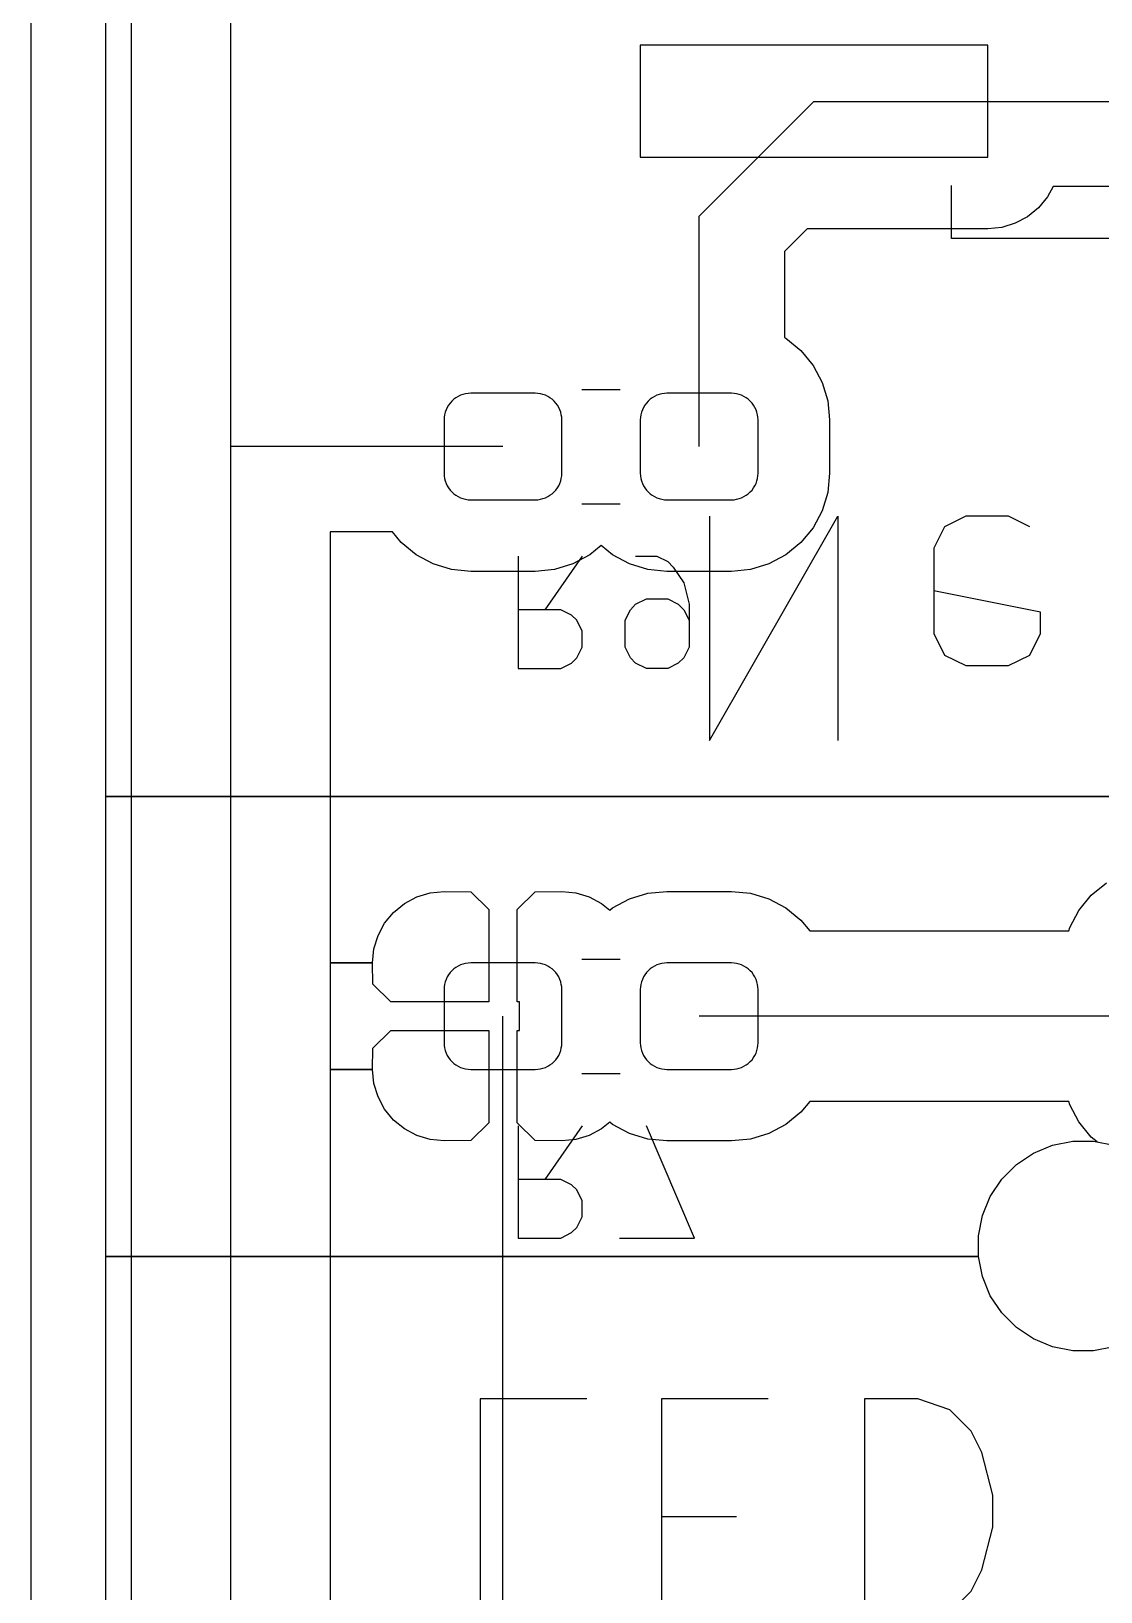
# Model space of a CAD drawing. Extents: x 169 to 33241, y 66 to 35500.
# Drawn here: x 1744 to 5500, y 24479 to 29958 of the extents above; entities that cross this region are included whole.
import ezdxf

# ---------------------------------------------------------------- set-up
doc = ezdxf.new("R2010")
doc.units = 0

msp = doc.modelspace()

# ---------------------------------------------------------------- linework, layer by layer
at = {"layer": 'Layer 1'}
for p, q in [((1744, 16818), (1744, 33500)), ((2004.78, 33444.8), (2004.78, 16989.4)), ((2004.78, 32112.1), (2004.78, 27270.8)), ((2096.51, 28517.1), (2096.51, 31182.9)), ((2444, 31200), (2444, 28500)), ((5103.21, 29909.4), (3882.73, 29909.4)), ((3882.73, 29909.4), (3882.73, 29515.7)), ((5103.21, 29909.4), (3882.73, 29909.4)), ((3882.73, 29909.4), (3882.73, 29515.7)), ((5103.21, 29515.7), (5103.21, 29909.4)), ((5103.21, 29515.7), (5103.21, 29909.4)), ((4089, 29309), (4492, 29712)), ((4492, 29712), (5201, 29712)), ((5201, 29712), (7996, 29712)), ((3882.73, 29515.7), (5103.21, 29515.7)), ((3882.73, 29515.7), (5103.21, 29515.7)), ((4975, 29230), (4975, 29417)), ((5312.08, 29376.2), (5280.84, 29338.1)), ((5331.96, 29413.4), (5312.08, 29376.2)), ((7157.91, 29413.4), (5331.96, 29413.4)), ((5280.84, 29338.1), (5242.77, 29306.9)), ((4089, 28500), (4089, 29309)), ((4468.06, 29264.5), (4388.64, 29185.1)), ((5103.21, 29264.5), (4468.06, 29264.5)), ((5152.21, 29269.4), (5103.21, 29264.5)), ((5199.34, 29283.7), (5152.21, 29269.4)), ((5242.77, 29306.9), (5199.34, 29283.7)), ((7514, 29230), (4975, 29230)), ((4388.64, 29185.1), (4388.64, 28883.1)), ((4388.64, 28883.1), (4394.13, 28880.1)), ((4394.13, 28880.1), (4446.36, 28837.3)), ((4446.36, 28837.3), (4489.23, 28785)), ((4489.23, 28785), (4521.09, 28725.4)), ((4521.09, 28725.4), (4540.71, 28660.8)), ((3221.14, 28659.6), (3214.98, 28652.8)), ((3221.14, 28659.6), (3214.98, 28652.8)), ((3227.94, 28665.8), (3221.14, 28659.6)), ((3227.94, 28665.8), (3221.14, 28659.6)), ((3235.31, 28671.2), (3227.94, 28665.8)), ((3235.31, 28671.2), (3227.94, 28665.8)), ((3243.18, 28676), (3235.31, 28671.2)), ((3243.18, 28676), (3235.31, 28671.2)), ((3251.48, 28679.9), (3243.18, 28676)), ((3251.48, 28679.9), (3243.18, 28676)), ((3260.12, 28683), (3251.48, 28679.9)), ((3260.12, 28683), (3251.48, 28679.9)), ((3269.02, 28685.2), (3260.12, 28683)), ((3269.02, 28685.2), (3260.12, 28683)), ((3278.1, 28686.6), (3269.02, 28685.2)), ((3278.1, 28686.6), (3269.02, 28685.2)), ((3287.26, 28687), (3278.1, 28686.6)), ((3287.26, 28687), (3278.1, 28686.6)), ((3513.64, 28687), (3287.26, 28687)), ((3513.64, 28687), (3287.26, 28687)), ((3522.8, 28686.6), (3513.64, 28687)), ((3522.8, 28686.6), (3513.64, 28687)), ((3531.88, 28685.2), (3522.8, 28686.6)), ((3531.88, 28685.2), (3522.8, 28686.6)), ((3540.78, 28683), (3531.88, 28685.2)), ((3540.78, 28683), (3531.88, 28685.2)), ((3549.42, 28679.9), (3540.78, 28683)), ((3549.42, 28679.9), (3540.78, 28683)), ((3557.72, 28676), (3549.42, 28679.9)), ((3557.72, 28676), (3549.42, 28679.9)), ((3565.59, 28671.2), (3557.72, 28676)), ((3565.59, 28671.2), (3557.72, 28676)), ((3572.96, 28665.8), (3565.59, 28671.2)), ((3572.96, 28665.8), (3565.59, 28671.2)), ((3579.76, 28659.6), (3572.96, 28665.8)), ((3579.76, 28659.6), (3572.96, 28665.8)), ((3585.92, 28652.8), (3579.76, 28659.6)), ((3585.92, 28652.8), (3579.76, 28659.6)), ((3677, 28700), (3812, 28700)), ((3910.12, 28659.6), (3903.96, 28652.8)), ((3910.12, 28659.6), (3903.96, 28652.8)), ((3916.92, 28665.8), (3910.12, 28659.6)), ((3916.92, 28665.8), (3910.12, 28659.6)), ((3924.29, 28671.2), (3916.92, 28665.8)), ((3924.29, 28671.2), (3916.92, 28665.8)), ((3932.16, 28676), (3924.29, 28671.2)), ((3932.16, 28676), (3924.29, 28671.2)), ((3940.46, 28679.9), (3932.16, 28676)), ((3940.46, 28679.9), (3932.16, 28676)), ((3949.09, 28683), (3940.46, 28679.9)), ((3949.09, 28683), (3940.46, 28679.9)), ((3958, 28685.2), (3949.09, 28683)), ((3958, 28685.2), (3949.09, 28683)), ((3967.07, 28686.6), (3958, 28685.2)), ((3967.07, 28686.6), (3958, 28685.2)), ((3976.24, 28687), (3967.07, 28686.6)), ((3976.24, 28687), (3967.07, 28686.6)), ((4202.62, 28687), (3976.24, 28687)), ((4202.62, 28687), (3976.24, 28687)), ((4211.78, 28686.6), (4202.62, 28687)), ((4211.78, 28686.6), (4202.62, 28687)), ((4220.86, 28685.2), (4211.78, 28686.6)), ((4220.86, 28685.2), (4211.78, 28686.6)), ((4229.76, 28683), (4220.86, 28685.2)), ((4229.76, 28683), (4220.86, 28685.2)), ((4238.4, 28679.9), (4229.76, 28683)), ((4238.4, 28679.9), (4229.76, 28683)), ((4246.69, 28676), (4238.4, 28679.9)), ((4246.69, 28676), (4238.4, 28679.9)), ((4254.56, 28671.2), (4246.69, 28676)), ((4254.56, 28671.2), (4246.69, 28676)), ((4261.93, 28665.8), (4254.56, 28671.2)), ((4261.93, 28665.8), (4254.56, 28671.2)), ((4268.73, 28659.6), (4261.93, 28665.8)), ((4268.73, 28659.6), (4261.93, 28665.8)), ((4274.89, 28652.8), (4268.73, 28659.6)), ((4274.89, 28652.8), (4268.73, 28659.6)), ((4540.71, 28660.8), (4547.33, 28593.5)), ((3194.21, 28602.7), (3193.76, 28593.5)), ((3194.21, 28602.7), (3193.76, 28593.5)), ((3195.55, 28611.7), (3194.21, 28602.7)), ((3195.55, 28611.7), (3194.21, 28602.7)), ((3197.78, 28620.6), (3195.55, 28611.7)), ((3197.78, 28620.6), (3195.55, 28611.7)), ((3200.87, 28629.3), (3197.78, 28620.6)), ((3200.87, 28629.3), (3197.78, 28620.6)), ((3204.8, 28637.6), (3200.87, 28629.3)), ((3204.8, 28637.6), (3200.87, 28629.3)), ((3209.52, 28645.5), (3204.8, 28637.6)), ((3209.52, 28645.5), (3204.8, 28637.6)), ((3214.98, 28652.8), (3209.52, 28645.5)), ((3214.98, 28652.8), (3209.52, 28645.5)), ((3591.38, 28645.5), (3585.92, 28652.8)), ((3591.38, 28645.5), (3585.92, 28652.8)), ((3596.1, 28637.6), (3591.38, 28645.5)), ((3596.1, 28637.6), (3591.38, 28645.5)), ((3600.03, 28629.3), (3596.1, 28637.6)), ((3600.03, 28629.3), (3596.1, 28637.6)), ((3603.12, 28620.6), (3600.03, 28629.3)), ((3603.12, 28620.6), (3600.03, 28629.3)), ((3605.35, 28611.7), (3603.12, 28620.6)), ((3605.35, 28611.7), (3603.12, 28620.6)), ((3606.69, 28602.7), (3605.35, 28611.7)), ((3606.69, 28602.7), (3605.35, 28611.7)), ((3607.14, 28593.5), (3606.69, 28602.7)), ((3607.14, 28593.5), (3606.69, 28602.7)), ((3883.18, 28602.7), (3882.73, 28593.5)), ((3883.18, 28602.7), (3882.73, 28593.5)), ((3884.53, 28611.7), (3883.18, 28602.7)), ((3884.53, 28611.7), (3883.18, 28602.7)), ((3886.76, 28620.6), (3884.53, 28611.7)), ((3886.76, 28620.6), (3884.53, 28611.7)), ((3889.85, 28629.3), (3886.76, 28620.6)), ((3889.85, 28629.3), (3886.76, 28620.6)), ((3893.77, 28637.6), (3889.85, 28629.3)), ((3893.77, 28637.6), (3889.85, 28629.3)), ((3898.49, 28645.5), (3893.77, 28637.6)), ((3898.49, 28645.5), (3893.77, 28637.6)), ((3903.96, 28652.8), (3898.49, 28645.5)), ((3903.96, 28652.8), (3898.49, 28645.5)), ((4280.36, 28645.5), (4274.89, 28652.8)), ((4280.36, 28645.5), (4274.89, 28652.8)), ((4285.08, 28637.6), (4280.36, 28645.5)), ((4285.08, 28637.6), (4280.36, 28645.5)), ((4289, 28629.3), (4285.08, 28637.6)), ((4289, 28629.3), (4285.08, 28637.6)), ((4292.09, 28620.6), (4289, 28629.3)), ((4292.09, 28620.6), (4289, 28629.3)), ((4294.32, 28611.7), (4292.09, 28620.6)), ((4294.32, 28611.7), (4292.09, 28620.6)), ((4295.67, 28602.7), (4294.32, 28611.7)), ((4295.67, 28602.7), (4294.32, 28611.7)), ((4296.12, 28593.5), (4295.67, 28602.7)), ((4296.12, 28593.5), (4295.67, 28602.7)), ((3193.76, 28593.5), (3193.76, 28406.5)), ((3193.76, 28593.5), (3193.76, 28406.5)), ((3607.14, 28406.5), (3607.14, 28593.5)), ((3607.14, 28406.5), (3607.14, 28593.5)), ((3882.73, 28593.5), (3882.73, 28406.5)), ((3882.73, 28593.5), (3882.73, 28406.5)), ((4296.12, 28406.5), (4296.12, 28593.5)), ((4296.12, 28406.5), (4296.12, 28593.5)), ((4547.33, 28593.5), (4547.33, 28406.5)), ((2096.51, 19617.1), (2096.51, 28517.1)), ((2096.51, 28517.1), (2096.51, 28517.1)), ((3193, 28500), (2444, 28500)), ((2444, 28500), (2444, 19600)), ((3400, 28500), (3193, 28500)), ((3193.76, 28406.5), (3194.21, 28397.3)), ((3193.76, 28406.5), (3194.21, 28397.3)), ((3194.21, 28397.3), (3195.55, 28388.3)), ((3194.21, 28397.3), (3195.55, 28388.3)), ((3195.55, 28388.3), (3197.78, 28379.4)), ((3195.55, 28388.3), (3197.78, 28379.4)), ((3603.12, 28379.4), (3605.35, 28388.3)), ((3603.12, 28379.4), (3605.35, 28388.3)), ((3605.35, 28388.3), (3606.69, 28397.3)), ((3605.35, 28388.3), (3606.69, 28397.3)), ((3606.69, 28397.3), (3607.14, 28406.5)), ((3606.69, 28397.3), (3607.14, 28406.5)), ((3882.73, 28406.5), (3883.18, 28397.3)), ((3882.73, 28406.5), (3883.18, 28397.3)), ((3883.18, 28397.3), (3884.53, 28388.3)), ((3883.18, 28397.3), (3884.53, 28388.3)), ((3884.53, 28388.3), (3886.76, 28379.4)), ((3884.53, 28388.3), (3886.76, 28379.4)), ((4292.09, 28379.4), (4294.32, 28388.3)), ((4292.09, 28379.4), (4294.32, 28388.3)), ((4294.32, 28388.3), (4295.67, 28397.3)), ((4294.32, 28388.3), (4295.67, 28397.3)), ((4295.67, 28397.3), (4296.12, 28406.5)), ((4295.67, 28397.3), (4296.12, 28406.5)), ((4547.33, 28406.5), (4540.71, 28339.2)), ((3197.78, 28379.4), (3200.87, 28370.7)), ((3197.78, 28379.4), (3200.87, 28370.7)), ((3200.87, 28370.7), (3204.8, 28362.4)), ((3200.87, 28370.7), (3204.8, 28362.4)), ((3204.8, 28362.4), (3209.52, 28354.5)), ((3204.8, 28362.4), (3209.52, 28354.5)), ((3209.52, 28354.5), (3214.98, 28347.2)), ((3209.52, 28354.5), (3214.98, 28347.2)), ((3214.98, 28347.2), (3221.14, 28340.4)), ((3214.98, 28347.2), (3221.14, 28340.4)), ((3221.14, 28340.4), (3227.94, 28334.2)), ((3221.14, 28340.4), (3227.94, 28334.2)), ((3227.94, 28334.2), (3235.31, 28328.8)), ((3227.94, 28334.2), (3235.31, 28328.8)), ((3235.31, 28328.8), (3243.18, 28324)), ((3235.31, 28328.8), (3243.18, 28324)), ((3557.72, 28324), (3565.59, 28328.8)), ((3557.72, 28324), (3565.59, 28328.8)), ((3565.59, 28328.8), (3572.96, 28334.2)), ((3565.59, 28328.8), (3572.96, 28334.2)), ((3572.96, 28334.2), (3579.76, 28340.4)), ((3572.96, 28334.2), (3579.76, 28340.4)), ((3579.76, 28340.4), (3585.92, 28347.2)), ((3579.76, 28340.4), (3585.92, 28347.2)), ((3585.92, 28347.2), (3591.38, 28354.5)), ((3585.92, 28347.2), (3591.38, 28354.5)), ((3591.38, 28354.5), (3596.1, 28362.4)), ((3591.38, 28354.5), (3596.1, 28362.4)), ((3596.1, 28362.4), (3600.03, 28370.7)), ((3596.1, 28362.4), (3600.03, 28370.7)), ((3600.03, 28370.7), (3603.12, 28379.4)), ((3600.03, 28370.7), (3603.12, 28379.4)), ((3886.76, 28379.4), (3889.85, 28370.7)), ((3886.76, 28379.4), (3889.85, 28370.7)), ((3889.85, 28370.7), (3893.77, 28362.4)), ((3889.85, 28370.7), (3893.77, 28362.4)), ((3893.77, 28362.4), (3898.49, 28354.5)), ((3893.77, 28362.4), (3898.49, 28354.5)), ((3898.49, 28354.5), (3903.96, 28347.2)), ((3898.49, 28354.5), (3903.96, 28347.2)), ((3903.96, 28347.2), (3910.12, 28340.4)), ((3903.96, 28347.2), (3910.12, 28340.4)), ((3910.12, 28340.4), (3916.92, 28334.2)), ((3910.12, 28340.4), (3916.92, 28334.2)), ((3916.92, 28334.2), (3924.29, 28328.8)), ((3916.92, 28334.2), (3924.29, 28328.8)), ((3924.29, 28328.8), (3932.16, 28324)), ((3924.29, 28328.8), (3932.16, 28324)), ((4246.69, 28324), (4254.56, 28328.8)), ((4246.69, 28324), (4254.56, 28328.8)), ((4254.56, 28328.8), (4261.93, 28334.2)), ((4254.56, 28328.8), (4261.93, 28334.2)), ((4261.93, 28334.2), (4268.73, 28340.4)), ((4261.93, 28334.2), (4268.73, 28340.4)), ((4268.73, 28340.4), (4274.89, 28347.2)), ((4268.73, 28340.4), (4274.89, 28347.2)), ((4274.89, 28347.2), (4280.36, 28354.5)), ((4274.89, 28347.2), (4280.36, 28354.5)), ((4280.36, 28354.5), (4285.08, 28362.4)), ((4280.36, 28354.5), (4285.08, 28362.4)), ((4285.08, 28362.4), (4289, 28370.7)), ((4285.08, 28362.4), (4289, 28370.7)), ((4289, 28370.7), (4292.09, 28379.4)), ((4289, 28370.7), (4292.09, 28379.4)), ((4540.71, 28339.2), (4521.09, 28274.6)), ((3243.18, 28324), (3251.48, 28320.1)), ((3243.18, 28324), (3251.48, 28320.1)), ((3251.48, 28320.1), (3260.12, 28317)), ((3251.48, 28320.1), (3260.12, 28317)), ((3260.12, 28317), (3269.02, 28314.8)), ((3260.12, 28317), (3269.02, 28314.8)), ((3269.02, 28314.8), (3278.1, 28313.4)), ((3269.02, 28314.8), (3278.1, 28313.4)), ((3278.1, 28313.4), (3287.26, 28313)), ((3278.1, 28313.4), (3287.26, 28313)), ((3287.26, 28313), (3513.64, 28313)), ((3287.26, 28313), (3513.64, 28313)), ((3513.64, 28313), (3522.8, 28313.4)), ((3513.64, 28313), (3522.8, 28313.4)), ((3522.8, 28313.4), (3531.88, 28314.8)), ((3522.8, 28313.4), (3531.88, 28314.8)), ((3531.88, 28314.8), (3540.78, 28317)), ((3531.88, 28314.8), (3540.78, 28317)), ((3540.78, 28317), (3549.42, 28320.1)), ((3540.78, 28317), (3549.42, 28320.1)), ((3549.42, 28320.1), (3557.72, 28324)), ((3549.42, 28320.1), (3557.72, 28324)), ((3677, 28299), (3812, 28299)), ((3932.16, 28324), (3940.46, 28320.1)), ((3932.16, 28324), (3940.46, 28320.1)), ((3940.46, 28320.1), (3949.09, 28317)), ((3940.46, 28320.1), (3949.09, 28317)), ((3949.09, 28317), (3958, 28314.8)), ((3949.09, 28317), (3958, 28314.8)), ((3958, 28314.8), (3967.07, 28313.4)), ((3958, 28314.8), (3967.07, 28313.4)), ((3967.07, 28313.4), (3976.24, 28313)), ((3967.07, 28313.4), (3976.24, 28313)), ((3976.24, 28313), (4202.62, 28313)), ((3976.24, 28313), (4202.62, 28313)), ((4202.62, 28313), (4211.78, 28313.4)), ((4202.62, 28313), (4211.78, 28313.4)), ((4211.78, 28313.4), (4220.86, 28314.8)), ((4211.78, 28313.4), (4220.86, 28314.8)), ((4220.86, 28314.8), (4229.76, 28317)), ((4220.86, 28314.8), (4229.76, 28317)), ((4229.76, 28317), (4238.4, 28320.1)), ((4229.76, 28317), (4238.4, 28320.1)), ((4238.4, 28320.1), (4246.69, 28324)), ((4238.4, 28320.1), (4246.69, 28324)), ((4521.09, 28274.6), (4489.23, 28215)), ((4126, 28256), (4126, 27468)), ((4126, 27468), (4576, 28256)), ((4576, 28256), (4576, 27468)), ((4951, 28218), (4913, 28143)), ((5026, 28256), (4951, 28218)), ((5176, 28256), (5026, 28256)), ((5251, 28218), (5176, 28256)), ((3012.29, 28200.8), (2793.36, 28200.8)), ((2793.36, 28200.8), (2793.36, 26687)), ((3043.51, 28162.7), (3012.29, 28200.8)), ((4489.23, 28215), (4446.36, 28162.7)), ((3095.75, 28119.9), (3043.51, 28162.7)), ((3155.34, 28088), (3095.75, 28119.9)), ((3454, 28115), (3454, 27721)), ((3679, 28115), (3548, 27927)), ((3705.15, 28119.9), (3645.56, 28088)), ((3744.94, 28152.5), (3705.15, 28119.9)), ((3784.72, 28119.9), (3744.94, 28152.5)), ((3844.32, 28088), (3784.72, 28119.9)), ((3866, 28115), (3941, 28115)), ((3941, 28115), (3979, 28096)), ((4394.13, 28119.9), (4334.53, 28088)), ((4446.36, 28162.7), (4394.13, 28119.9)), ((4913, 28143), (4913, 27843)), ((3220.01, 28068.4), (3155.34, 28088)), ((3287.26, 28061.8), (3220.01, 28068.4)), ((3513.64, 28061.8), (3287.26, 28061.8)), ((3580.89, 28068.4), (3513.64, 28061.8)), ((3645.56, 28088), (3580.89, 28068.4)), ((3908.99, 28068.4), (3844.32, 28088)), ((3976.24, 28061.8), (3908.99, 28068.4)), ((4202.62, 28061.8), (3976.24, 28061.8)), ((3979, 28096), (3998, 28077)), ((3998, 28077), (4035, 28021)), ((4269.87, 28068.4), (4202.62, 28061.8)), ((4334.53, 28088), (4269.87, 28068.4)), ((4035, 28021), (4054, 27946)), ((3848, 27927), (3866, 27946)), ((3866, 27946), (3904, 27965)), ((3904, 27965), (3979, 27965)), ((3979, 27965), (4016, 27946)), ((4016, 27946), (4035, 27927)), ((4054, 27946), (4054, 27796)), ((5288, 27918), (4913, 27993)), ((3604, 27927), (3454, 27927)), ((3641, 27908), (3604, 27927)), ((3660, 27890), (3641, 27908)), ((3679, 27852), (3660, 27890)), ((3829, 27890), (3848, 27927)), ((3829, 27796), (3829, 27890)), ((4035, 27927), (4054, 27890)), ((5288, 27843), (5288, 27918)), ((3679, 27796), (3679, 27852)), ((4913, 27843), (4951, 27768)), ((5251, 27768), (5288, 27843)), ((3660, 27758), (3679, 27796)), ((3848, 27758), (3829, 27796)), ((4054, 27796), (4035, 27758)), ((3604, 27721), (3641, 27740)), ((3641, 27740), (3660, 27758)), ((3866, 27740), (3848, 27758)), ((3904, 27721), (3866, 27740)), ((4016, 27740), (3979, 27721)), ((4035, 27758), (4016, 27740)), ((4951, 27768), (5026, 27731)), ((5026, 27731), (5176, 27731)), ((5176, 27731), (5251, 27768)), ((3454, 27721), (3604, 27721)), ((3979, 27721), (3904, 27721)), ((2004.78, 27270.8), (6683.91, 27270.8)), ((6683.91, 27270.8), (2004.78, 27270.8)), ((2004.78, 27270.8), (2004.78, 25656.7)), ((5466.21, 26924.4), (5519.2, 26967.9)), ((3054.19, 26895.9), (3097.62, 26919.1)), ((3097.62, 26919.1), (3144.75, 26933.4)), ((3144.75, 26933.4), (3193.76, 26938.2)), ((3193.76, 26938.2), (3287.95, 26937)), ((3287.95, 26937), (3350.45, 26874.5)), ((3450.45, 26874.5), (3512.95, 26937)), ((3512.95, 26937), (3607.14, 26938.2)), ((3607.14, 26938.2), (3656.15, 26933.4)), ((3656.15, 26933.4), (3703.28, 26919.1)), ((3703.28, 26919.1), (3746.71, 26895.9)), ((3784.72, 26880.1), (3844.32, 26912)), ((3844.32, 26912), (3908.99, 26931.6)), ((3908.99, 26931.6), (3976.24, 26938.2)), ((3976.24, 26938.2), (4202.62, 26938.2)), ((4202.62, 26938.2), (4269.87, 26931.6)), ((4269.87, 26931.6), (4334.53, 26912)), ((4334.53, 26912), (4394.13, 26880.1)), ((5422.73, 26871.4), (5466.21, 26924.4)), ((2984.88, 26826.6), (3016.13, 26864.6)), ((3016.13, 26864.6), (3054.19, 26895.9)), ((3350.45, 26874.5), (3350.45, 26550)), ((3450.45, 26550), (3450.45, 26874.5)), ((3746.71, 26895.9), (3775.32, 26872.4)), ((3775.32, 26872.4), (3784.72, 26880.1)), ((4394.13, 26880.1), (4446.36, 26837.3)), ((5390.42, 26811), (5422.73, 26871.4)), ((2961.67, 26783.1), (2984.88, 26826.6)), ((4446.36, 26837.3), (4477.58, 26799.2)), ((4477.58, 26799.2), (5386.86, 26799.2)), ((5386.86, 26799.2), (5390.42, 26811)), ((2947.37, 26736), (2961.67, 26783.1)), ((2793.36, 26687), (2942.55, 26687)), ((2942.55, 26687), (2793.36, 26687)), ((2793.36, 26687), (2793.36, 26313)), ((2942.55, 26687), (2947.37, 26736)), ((2943.76, 26612.5), (2942.55, 26687)), ((3269.02, 26685.2), (3260.12, 26683)), ((3269.02, 26685.2), (3260.12, 26683)), ((3278.1, 26686.6), (3269.02, 26685.2)), ((3278.1, 26686.6), (3269.02, 26685.2)), ((3287.26, 26687), (3278.1, 26686.6)), ((3287.26, 26687), (3278.1, 26686.6)), ((3513.64, 26687), (3287.26, 26687)), ((3513.64, 26687), (3287.26, 26687)), ((3522.8, 26686.6), (3513.64, 26687)), ((3522.8, 26686.6), (3513.64, 26687)), ((3531.88, 26685.2), (3522.8, 26686.6)), ((3531.88, 26685.2), (3522.8, 26686.6)), ((3540.78, 26683), (3531.88, 26685.2)), ((3540.78, 26683), (3531.88, 26685.2)), ((3677, 26700), (3812, 26700)), ((3958, 26685.2), (3949.09, 26683)), ((3958, 26685.2), (3949.09, 26683)), ((3967.07, 26686.6), (3958, 26685.2)), ((3967.07, 26686.6), (3958, 26685.2)), ((3976.24, 26687), (3967.07, 26686.6)), ((3976.24, 26687), (3967.07, 26686.6)), ((4202.62, 26687), (3976.24, 26687)), ((4202.62, 26687), (3976.24, 26687)), ((4211.78, 26686.6), (4202.62, 26687)), ((4211.78, 26686.6), (4202.62, 26687)), ((4220.86, 26685.2), (4211.78, 26686.6)), ((4220.86, 26685.2), (4211.78, 26686.6)), ((4229.76, 26683), (4220.86, 26685.2)), ((4229.76, 26683), (4220.86, 26685.2)), ((3200.87, 26629.3), (3197.78, 26620.6)), ((3200.87, 26629.3), (3197.78, 26620.6)), ((3204.8, 26637.6), (3200.87, 26629.3)), ((3204.8, 26637.6), (3200.87, 26629.3)), ((3209.52, 26645.5), (3204.8, 26637.6)), ((3209.52, 26645.5), (3204.8, 26637.6)), ((3214.98, 26652.8), (3209.52, 26645.5)), ((3214.98, 26652.8), (3209.52, 26645.5)), ((3221.14, 26659.6), (3214.98, 26652.8)), ((3221.14, 26659.6), (3214.98, 26652.8)), ((3227.94, 26665.8), (3221.14, 26659.6)), ((3227.94, 26665.8), (3221.14, 26659.6)), ((3235.31, 26671.2), (3227.94, 26665.8)), ((3235.31, 26671.2), (3227.94, 26665.8)), ((3243.18, 26676), (3235.31, 26671.2)), ((3243.18, 26676), (3235.31, 26671.2)), ((3251.48, 26679.9), (3243.18, 26676)), ((3251.48, 26679.9), (3243.18, 26676)), ((3260.12, 26683), (3251.48, 26679.9)), ((3260.12, 26683), (3251.48, 26679.9)), ((3549.42, 26679.9), (3540.78, 26683)), ((3549.42, 26679.9), (3540.78, 26683)), ((3557.72, 26676), (3549.42, 26679.9)), ((3557.72, 26676), (3549.42, 26679.9)), ((3565.59, 26671.2), (3557.72, 26676)), ((3565.59, 26671.2), (3557.72, 26676)), ((3572.96, 26665.8), (3565.59, 26671.2)), ((3572.96, 26665.8), (3565.59, 26671.2)), ((3579.76, 26659.6), (3572.96, 26665.8)), ((3579.76, 26659.6), (3572.96, 26665.8)), ((3585.92, 26652.8), (3579.76, 26659.6)), ((3585.92, 26652.8), (3579.76, 26659.6)), ((3591.38, 26645.5), (3585.92, 26652.8)), ((3591.38, 26645.5), (3585.92, 26652.8)), ((3596.1, 26637.6), (3591.38, 26645.5)), ((3596.1, 26637.6), (3591.38, 26645.5)), ((3600.03, 26629.3), (3596.1, 26637.6)), ((3600.03, 26629.3), (3596.1, 26637.6)), ((3603.12, 26620.6), (3600.03, 26629.3)), ((3603.12, 26620.6), (3600.03, 26629.3)), ((3889.85, 26629.3), (3886.76, 26620.6)), ((3889.85, 26629.3), (3886.76, 26620.6)), ((3893.77, 26637.6), (3889.85, 26629.3)), ((3893.77, 26637.6), (3889.85, 26629.3)), ((3898.49, 26645.5), (3893.77, 26637.6)), ((3898.49, 26645.5), (3893.77, 26637.6)), ((3903.96, 26652.8), (3898.49, 26645.5)), ((3903.96, 26652.8), (3898.49, 26645.5)), ((3910.12, 26659.6), (3903.96, 26652.8)), ((3910.12, 26659.6), (3903.96, 26652.8)), ((3916.92, 26665.8), (3910.12, 26659.6)), ((3916.92, 26665.8), (3910.12, 26659.6)), ((3924.29, 26671.2), (3916.92, 26665.8)), ((3924.29, 26671.2), (3916.92, 26665.8)), ((3932.16, 26676), (3924.29, 26671.2)), ((3932.16, 26676), (3924.29, 26671.2)), ((3940.46, 26679.9), (3932.16, 26676)), ((3940.46, 26679.9), (3932.16, 26676)), ((3949.09, 26683), (3940.46, 26679.9)), ((3949.09, 26683), (3940.46, 26679.9)), ((4238.4, 26679.9), (4229.76, 26683)), ((4238.4, 26679.9), (4229.76, 26683)), ((4246.69, 26676), (4238.4, 26679.9)), ((4246.69, 26676), (4238.4, 26679.9)), ((4254.56, 26671.2), (4246.69, 26676)), ((4254.56, 26671.2), (4246.69, 26676)), ((4261.93, 26665.8), (4254.56, 26671.2)), ((4261.93, 26665.8), (4254.56, 26671.2)), ((4268.73, 26659.6), (4261.93, 26665.8)), ((4268.73, 26659.6), (4261.93, 26665.8)), ((4274.89, 26652.8), (4268.73, 26659.6)), ((4274.89, 26652.8), (4268.73, 26659.6)), ((4280.36, 26645.5), (4274.89, 26652.8)), ((4280.36, 26645.5), (4274.89, 26652.8)), ((4285.08, 26637.6), (4280.36, 26645.5)), ((4285.08, 26637.6), (4280.36, 26645.5)), ((4289, 26629.3), (4285.08, 26637.6)), ((4289, 26629.3), (4285.08, 26637.6)), ((4292.09, 26620.6), (4289, 26629.3)), ((4292.09, 26620.6), (4289, 26629.3)), ((3006.26, 26550), (2943.76, 26612.5)), ((3194.21, 26602.7), (3193.76, 26593.5)), ((3194.21, 26602.7), (3193.76, 26593.5)), ((3193.76, 26593.5), (3193.76, 26406.5)), ((3193.76, 26593.5), (3193.76, 26406.5)), ((3195.55, 26611.7), (3194.21, 26602.7)), ((3195.55, 26611.7), (3194.21, 26602.7)), ((3197.78, 26620.6), (3195.55, 26611.7)), ((3197.78, 26620.6), (3195.55, 26611.7)), ((3605.35, 26611.7), (3603.12, 26620.6)), ((3605.35, 26611.7), (3603.12, 26620.6)), ((3606.69, 26602.7), (3605.35, 26611.7)), ((3606.69, 26602.7), (3605.35, 26611.7)), ((3607.14, 26593.5), (3606.69, 26602.7)), ((3607.14, 26593.5), (3606.69, 26602.7)), ((3607.14, 26406.5), (3607.14, 26593.5)), ((3607.14, 26406.5), (3607.14, 26593.5)), ((3883.18, 26602.7), (3882.73, 26593.5)), ((3883.18, 26602.7), (3882.73, 26593.5)), ((3882.73, 26593.5), (3882.73, 26406.5)), ((3882.73, 26593.5), (3882.73, 26406.5)), ((3884.53, 26611.7), (3883.18, 26602.7)), ((3884.53, 26611.7), (3883.18, 26602.7)), ((3886.76, 26620.6), (3884.53, 26611.7)), ((3886.76, 26620.6), (3884.53, 26611.7)), ((4294.32, 26611.7), (4292.09, 26620.6)), ((4294.32, 26611.7), (4292.09, 26620.6)), ((4295.67, 26602.7), (4294.32, 26611.7)), ((4295.67, 26602.7), (4294.32, 26611.7)), ((4296.12, 26593.5), (4295.67, 26602.7)), ((4296.12, 26593.5), (4295.67, 26602.7)), ((4296.12, 26406.5), (4296.12, 26593.5)), ((4296.12, 26406.5), (4296.12, 26593.5)), ((3350.45, 26550), (3006.26, 26550)), ((3458.32, 26550), (3450.45, 26550)), ((3458.32, 26450), (3458.32, 26550)), ((3400, 23500), (3400, 26500)), ((5841, 26500), (4089, 26500)), ((2943.76, 26387.5), (3006.26, 26450)), ((3006.26, 26450), (3350.45, 26450)), ((3350.45, 26450), (3350.45, 26125.5)), ((3450.45, 26125.5), (3450.45, 26450)), ((3450.45, 26450), (3458.32, 26450)), ((2942.55, 26313), (2943.76, 26387.5)), ((3193.76, 26406.5), (3194.21, 26397.3)), ((3193.76, 26406.5), (3194.21, 26397.3)), ((3194.21, 26397.3), (3195.55, 26388.3)), ((3194.21, 26397.3), (3195.55, 26388.3)), ((3195.55, 26388.3), (3197.78, 26379.4)), ((3195.55, 26388.3), (3197.78, 26379.4)), ((3197.78, 26379.4), (3200.87, 26370.7)), ((3197.78, 26379.4), (3200.87, 26370.7)), ((3200.87, 26370.7), (3204.8, 26362.4)), ((3200.87, 26370.7), (3204.8, 26362.4)), ((3204.8, 26362.4), (3209.52, 26354.5)), ((3204.8, 26362.4), (3209.52, 26354.5)), ((3591.38, 26354.5), (3596.1, 26362.4)), ((3591.38, 26354.5), (3596.1, 26362.4)), ((3596.1, 26362.4), (3600.03, 26370.7)), ((3596.1, 26362.4), (3600.03, 26370.7)), ((3600.03, 26370.7), (3603.12, 26379.4)), ((3600.03, 26370.7), (3603.12, 26379.4)), ((3603.12, 26379.4), (3605.35, 26388.3)), ((3603.12, 26379.4), (3605.35, 26388.3)), ((3605.35, 26388.3), (3606.69, 26397.3)), ((3605.35, 26388.3), (3606.69, 26397.3)), ((3606.69, 26397.3), (3607.14, 26406.5)), ((3606.69, 26397.3), (3607.14, 26406.5)), ((3882.73, 26406.5), (3883.18, 26397.3)), ((3882.73, 26406.5), (3883.18, 26397.3)), ((3883.18, 26397.3), (3884.53, 26388.3)), ((3883.18, 26397.3), (3884.53, 26388.3)), ((3884.53, 26388.3), (3886.76, 26379.4)), ((3884.53, 26388.3), (3886.76, 26379.4)), ((3886.76, 26379.4), (3889.85, 26370.7)), ((3886.76, 26379.4), (3889.85, 26370.7)), ((3889.85, 26370.7), (3893.77, 26362.4)), ((3889.85, 26370.7), (3893.77, 26362.4)), ((3893.77, 26362.4), (3898.49, 26354.5)), ((3893.77, 26362.4), (3898.49, 26354.5)), ((4280.36, 26354.5), (4285.08, 26362.4)), ((4280.36, 26354.5), (4285.08, 26362.4)), ((4285.08, 26362.4), (4289, 26370.7)), ((4285.08, 26362.4), (4289, 26370.7)), ((4289, 26370.7), (4292.09, 26379.4)), ((4289, 26370.7), (4292.09, 26379.4)), ((4292.09, 26379.4), (4294.32, 26388.3)), ((4292.09, 26379.4), (4294.32, 26388.3)), ((4294.32, 26388.3), (4295.67, 26397.3)), ((4294.32, 26388.3), (4295.67, 26397.3)), ((4295.67, 26397.3), (4296.12, 26406.5)), ((4295.67, 26397.3), (4296.12, 26406.5)), ((2793.36, 26313), (2942.55, 26313)), ((2942.55, 26313), (2793.36, 26313)), ((2793.36, 26313), (2793.36, 23687)), ((2947.37, 26264), (2942.55, 26313)), ((3209.52, 26354.5), (3214.98, 26347.2)), ((3209.52, 26354.5), (3214.98, 26347.2)), ((3214.98, 26347.2), (3221.14, 26340.4)), ((3214.98, 26347.2), (3221.14, 26340.4)), ((3221.14, 26340.4), (3227.94, 26334.2)), ((3221.14, 26340.4), (3227.94, 26334.2)), ((3227.94, 26334.2), (3235.31, 26328.8)), ((3227.94, 26334.2), (3235.31, 26328.8)), ((3235.31, 26328.8), (3243.18, 26324)), ((3235.31, 26328.8), (3243.18, 26324)), ((3243.18, 26324), (3251.48, 26320.1)), ((3243.18, 26324), (3251.48, 26320.1)), ((3251.48, 26320.1), (3260.12, 26317)), ((3251.48, 26320.1), (3260.12, 26317)), ((3260.12, 26317), (3269.02, 26314.8)), ((3260.12, 26317), (3269.02, 26314.8)), ((3269.02, 26314.8), (3278.1, 26313.4)), ((3269.02, 26314.8), (3278.1, 26313.4)), ((3278.1, 26313.4), (3287.26, 26313)), ((3278.1, 26313.4), (3287.26, 26313)), ((3287.26, 26313), (3513.64, 26313)), ((3287.26, 26313), (3513.64, 26313)), ((3513.64, 26313), (3522.8, 26313.4)), ((3513.64, 26313), (3522.8, 26313.4)), ((3522.8, 26313.4), (3531.88, 26314.8)), ((3522.8, 26313.4), (3531.88, 26314.8)), ((3531.88, 26314.8), (3540.78, 26317)), ((3531.88, 26314.8), (3540.78, 26317)), ((3540.78, 26317), (3549.42, 26320.1)), ((3540.78, 26317), (3549.42, 26320.1)), ((3549.42, 26320.1), (3557.72, 26324)), ((3549.42, 26320.1), (3557.72, 26324)), ((3557.72, 26324), (3565.59, 26328.8)), ((3557.72, 26324), (3565.59, 26328.8)), ((3565.59, 26328.8), (3572.96, 26334.2)), ((3565.59, 26328.8), (3572.96, 26334.2)), ((3572.96, 26334.2), (3579.76, 26340.4)), ((3572.96, 26334.2), (3579.76, 26340.4)), ((3579.76, 26340.4), (3585.92, 26347.2)), ((3579.76, 26340.4), (3585.92, 26347.2)), ((3585.92, 26347.2), (3591.38, 26354.5)), ((3585.92, 26347.2), (3591.38, 26354.5)), ((3898.49, 26354.5), (3903.96, 26347.2)), ((3898.49, 26354.5), (3903.96, 26347.2)), ((3903.96, 26347.2), (3910.12, 26340.4)), ((3903.96, 26347.2), (3910.12, 26340.4)), ((3910.12, 26340.4), (3916.92, 26334.2)), ((3910.12, 26340.4), (3916.92, 26334.2)), ((3916.92, 26334.2), (3924.29, 26328.8)), ((3916.92, 26334.2), (3924.29, 26328.8)), ((3924.29, 26328.8), (3932.16, 26324)), ((3924.29, 26328.8), (3932.16, 26324)), ((3932.16, 26324), (3940.46, 26320.1)), ((3932.16, 26324), (3940.46, 26320.1)), ((3940.46, 26320.1), (3949.09, 26317)), ((3940.46, 26320.1), (3949.09, 26317)), ((3949.09, 26317), (3958, 26314.8)), ((3949.09, 26317), (3958, 26314.8)), ((3958, 26314.8), (3967.07, 26313.4)), ((3958, 26314.8), (3967.07, 26313.4)), ((3967.07, 26313.4), (3976.24, 26313)), ((3967.07, 26313.4), (3976.24, 26313)), ((3976.24, 26313), (4202.62, 26313)), ((3976.24, 26313), (4202.62, 26313)), ((4202.62, 26313), (4211.78, 26313.4)), ((4202.62, 26313), (4211.78, 26313.4)), ((4211.78, 26313.4), (4220.86, 26314.8)), ((4211.78, 26313.4), (4220.86, 26314.8)), ((4220.86, 26314.8), (4229.76, 26317)), ((4220.86, 26314.8), (4229.76, 26317)), ((4229.76, 26317), (4238.4, 26320.1)), ((4229.76, 26317), (4238.4, 26320.1)), ((4238.4, 26320.1), (4246.69, 26324)), ((4238.4, 26320.1), (4246.69, 26324)), ((4246.69, 26324), (4254.56, 26328.8)), ((4246.69, 26324), (4254.56, 26328.8)), ((4254.56, 26328.8), (4261.93, 26334.2)), ((4254.56, 26328.8), (4261.93, 26334.2)), ((4261.93, 26334.2), (4268.73, 26340.4)), ((4261.93, 26334.2), (4268.73, 26340.4)), ((4268.73, 26340.4), (4274.89, 26347.2)), ((4268.73, 26340.4), (4274.89, 26347.2)), ((4274.89, 26347.2), (4280.36, 26354.5)), ((4274.89, 26347.2), (4280.36, 26354.5)), ((2961.67, 26216.9), (2947.37, 26264)), ((3677, 26299), (3812, 26299)), ((2984.88, 26173.4), (2961.67, 26216.9)), ((4477.58, 26200.8), (4446.36, 26162.7)), ((5386.86, 26200.8), (4477.58, 26200.8)), ((5390.42, 26189), (5386.86, 26200.8)), ((3016.13, 26135.4), (2984.88, 26173.4)), ((4446.36, 26162.7), (4394.13, 26119.9)), ((5422.73, 26128.6), (5390.42, 26189)), ((3054.19, 26104.1), (3016.13, 26135.4)), ((3097.62, 26080.9), (3054.19, 26104.1)), ((3144.75, 26066.6), (3097.62, 26080.9)), ((3350.45, 26125.5), (3287.95, 26063)), ((3512.95, 26063), (3450.45, 26125.5)), ((3454, 26115), (3454, 25721)), ((3679, 26115), (3548, 25927)), ((3703.28, 26080.9), (3656.15, 26066.6)), ((3746.71, 26104.1), (3703.28, 26080.9)), ((3775.32, 26127.6), (3746.71, 26104.1)), ((3784.72, 26119.9), (3775.32, 26127.6)), ((3844.32, 26088), (3784.72, 26119.9)), ((3908.99, 26068.4), (3844.32, 26088)), ((4073, 25721), (3904, 26115)), ((4334.53, 26088), (4269.87, 26068.4)), ((4394.13, 26119.9), (4334.53, 26088)), ((5466.21, 26075.6), (5422.73, 26128.6)), ((3193.76, 26061.8), (3144.75, 26066.6)), ((3287.95, 26063), (3193.76, 26061.8)), ((3607.14, 26061.8), (3512.95, 26063)), ((3656.15, 26066.6), (3607.14, 26061.8)), ((3976.24, 26061.8), (3908.99, 26068.4)), ((4202.62, 26061.8), (3976.24, 26061.8)), ((4269.87, 26068.4), (4202.62, 26061.8)), ((5263.49, 26019.1), (5330.48, 26046.9)), ((5263.49, 26019.1), (5330.48, 26046.9)), ((5330.48, 26046.9), (5401.6, 26061)), ((5330.48, 26046.9), (5401.6, 26061)), ((5401.6, 26061), (5474.11, 26061)), ((5401.6, 26061), (5474.11, 26061)), ((5487.14, 26058.4), (5466.21, 26075.6)), ((5474.11, 26061), (5545.23, 26046.9)), ((5474.11, 26061), (5487.14, 26058.4)), ((5151.92, 25927.6), (5203.19, 25978.8)), ((5151.92, 25927.6), (5203.19, 25978.8)), ((5203.19, 25978.8), (5263.49, 26019.1)), ((5203.19, 25978.8), (5263.49, 26019.1)), ((3604, 25927), (3454, 25927)), ((3641, 25908), (3604, 25927)), ((5111.64, 25867.3), (5151.92, 25927.6)), ((5111.64, 25867.3), (5151.92, 25927.6)), ((3660, 25890), (3641, 25908)), ((3679, 25852), (3660, 25890)), ((5083.89, 25800.3), (5111.64, 25867.3)), ((5083.89, 25800.3), (5111.64, 25867.3)), ((3679, 25796), (3679, 25852)), ((3641, 25740), (3660, 25758)), ((3660, 25758), (3679, 25796)), ((5069.74, 25729.2), (5083.89, 25800.3)), ((5069.74, 25729.2), (5083.89, 25800.3)), ((3454, 25721), (3604, 25721)), ((3604, 25721), (3641, 25740)), ((3810, 25721), (4073, 25721)), ((5069.74, 25656.7), (5069.74, 25729.2)), ((5069.74, 25656.7), (5069.74, 25729.2)), ((2004.78, 25656.7), (5069.74, 25656.7)), ((5069.74, 25656.7), (2004.78, 25656.7)), ((2004.78, 25656.7), (2004.78, 24270.8)), ((5083.89, 25585.5), (5069.74, 25656.7)), ((5083.89, 25585.5), (5069.74, 25656.7)), ((5111.64, 25518.5), (5083.89, 25585.5)), ((5111.64, 25518.5), (5083.89, 25585.5)), ((5151.92, 25458.3), (5111.64, 25518.5)), ((5151.92, 25458.3), (5111.64, 25518.5)), ((5203.19, 25407), (5151.92, 25458.3)), ((5203.19, 25407), (5151.92, 25458.3)), ((5263.49, 25366.7), (5203.19, 25407)), ((5263.49, 25366.7), (5203.19, 25407)), ((5330.48, 25338.9), (5263.49, 25366.7)), ((5330.48, 25338.9), (5263.49, 25366.7)), ((5401.6, 25324.8), (5330.48, 25338.9)), ((5401.6, 25324.8), (5330.48, 25338.9)), ((5474.11, 25324.8), (5401.6, 25324.8)), ((5474.11, 25324.8), (5401.6, 25324.8)), ((5545.23, 25338.9), (5474.11, 25324.8)), ((5545.23, 25338.9), (5474.11, 25324.8)), ((3695, 25156), (3320, 25156)), ((3320, 25156), (3320, 24368)), ((4332, 25156), (3957, 25156)), ((3957, 25156), (3957, 24368)), ((4670, 25156), (4670, 24368)), ((4857, 25156), (4670, 25156)), ((4970, 25118), (4857, 25156)), ((5045, 25043), (4970, 25118)), ((5082, 24968), (5045, 25043)), ((5120, 24818), (5082, 24968)), ((5120, 24706), (5120, 24818)), ((3957, 24743), (4220, 24743)), ((5082, 24556), (5120, 24706)), ((5045, 24481), (5082, 24556)), ((4970, 24406), (5045, 24481))]:
    msp.add_line(p, q, dxfattribs=at)

doc.saveas('drawing.dxf')
